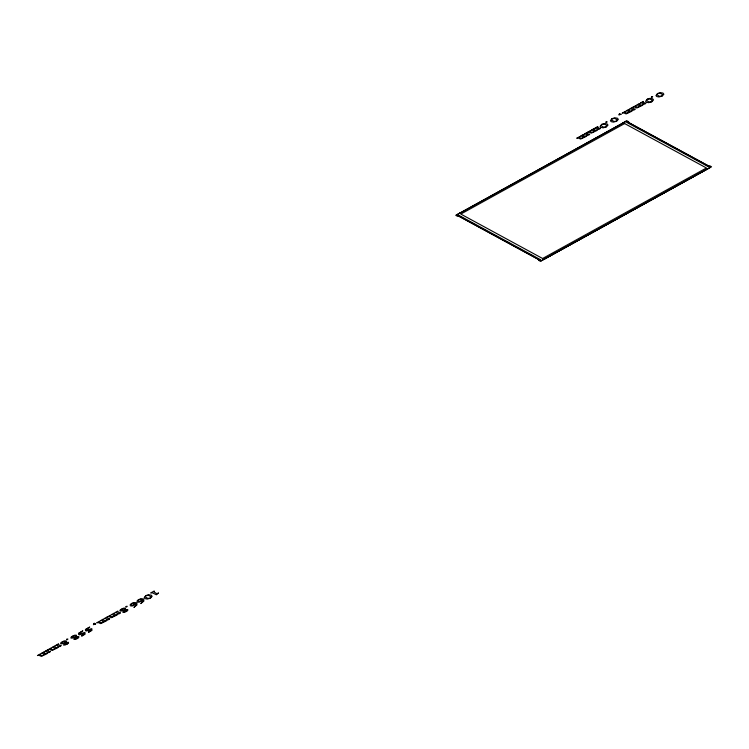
<?xml version="1.0" encoding="UTF-8"?>
<svg xmlns="http://www.w3.org/2000/svg" width="749" height="749" viewBox="0 0 749 749"><rect width="100%" height="100%" fill="white"/><g stroke="black" fill="none" stroke-linecap="round" stroke-linejoin="round"><path stroke-width="1.12" d="M457.002 215.066L457.339 214.514M626.417 121.46L625.406 121.656M458.014 215.618L458.697 215.244L540.478 259.669L539.804 260.043M627.437 122.012L626.754 122.387L708.545 166.812L709.228 166.437M540.862 260.615L541.873 260.427M710.277 167.008L709.94 167.57M623.29 122.827L459.455 213.343M707.824 168.74L543.999 259.257M622.353 123.248L626.847 120.767L628.701 121.778L628.027 122.153L708.966 166.119L709.649 165.744L711.55 166.774L540.441 261.317L538.531 260.287L539.214 259.912L458.266 215.946L457.592 216.321L455.729 215.309L460.223 212.828M136.028 604.808L133.902 607.402L136.973 604.93L136.824 602.786L134.38 602.524L131.674 603.413L130.111 604.817L130.429 605.857L132.208 606.025L135.878 604.078L136.028 604.808M142.909 600.998L140.793 603.6L143.864 601.129L143.705 598.985L141.261 598.713L138.556 599.612L136.992 601.007L137.31 602.046L139.089 602.215L142.759 600.267L142.909 600.998M150.942 596.681L150.306 598.058L147.843 598.423L145.128 596.784L145.943 595.745L148.405 595.315L150.942 596.681M606.812 125.458L606.175 126.824L603.713 127.199L600.988 125.56L601.812 124.521L604.274 124.091L606.812 125.458M617.139 119.746L616.502 121.123L614.04 121.488L611.315 119.859L612.139 118.81L614.601 118.379L617.139 119.746M652.332 100.31L651.696 101.677L649.224 102.051L646.509 100.413L647.333 99.364L649.795 98.934L652.332 100.31M662.659 94.599L662.022 95.975L659.56 96.34L656.836 94.702L657.659 93.662L660.122 93.232L662.659 94.599M65.35 641.968L64.985 642.689L62.57 643.269L61.418 642.67L63.852 641.387L65.35 641.968M75.677 636.266L75.312 636.978L72.896 637.558L71.745 636.959L74.179 635.676L75.677 636.266M124.643 609.209L124.278 609.929L121.862 610.51L120.711 609.911L123.145 608.628L124.643 609.209M81.913 636.004L81.501 635.658L84.459 633.963L84.45 633.326L79.563 634.787L78.692 634.59L78.505 633.326L82.858 630.855L79.113 633.102L79.375 633.879L84.927 632.456L85.096 634.206L81.913 636.004M88.803 632.203L88.382 631.847L91.35 630.162L91.331 629.525L86.453 630.986L85.573 630.78L85.395 629.525L89.749 627.053L86.004 629.3L86.257 630.068L91.809 628.654L91.977 630.405L88.803 632.203M94.159 623.29C91.827 625.612 99.327 622.513 93.4 624.713L94.159 623.29M619.648 113.595C617.316 115.917 624.806 112.827 618.889 115.018L619.648 113.595M44.491 654.251L42.178 655.684L40.109 654.72L40.483 653.877L37.45 655.553L38.948 655.3L41.335 656.367L46.85 653.802L48.46 652.323C49.303 653.315 51.718 650.272 49.696 651.658L47.384 650.254C49.911 648.512 42.45 652.688 45.811 651.134L48.179 652.229L45.811 653.624L43.639 652.398C46.41 650.497 38.564 654.785 42.169 653.203L44.491 654.251M55.201 648.334L52.889 649.767L50.82 648.803L51.194 647.96L48.161 649.636L49.659 649.383L52.046 650.45L57.561 647.876L59.171 646.406C60.023 647.398 62.429 644.355 60.407 645.741L58.094 644.337C60.622 642.595 53.16 646.771 56.521 645.217L58.89 646.312L56.521 647.707L54.349 646.481C57.036 644.496 49.312 648.868 52.879 647.286L55.201 648.334M103.783 621.492L101.461 622.925L99.402 621.96L99.776 621.118L96.743 622.794L98.241 622.541L100.628 623.608L106.143 621.043L107.753 619.563C108.596 620.556 111.011 617.513 108.98 618.899L106.667 617.494C109.204 615.753 101.733 619.929 105.103 618.374L107.463 619.47L105.094 620.865L102.922 619.638C105.618 617.653 97.885 622.026 101.461 620.444L103.783 621.492M114.494 615.575L112.181 617.007L110.112 616.043L110.487 615.201L107.453 616.876L108.951 616.624L111.339 617.691L116.853 615.126L118.464 613.646C119.306 614.639 121.722 611.596 119.69 612.982L117.387 611.577C119.915 609.836 112.444 614.011 115.814 612.457L118.173 613.553L115.805 614.948L113.633 613.721C116.329 611.736 108.596 616.109 112.172 614.526L114.494 615.575M583.752 136.955L581.43 138.387L579.361 137.413L579.735 136.571L576.702 138.247L578.2 137.994L580.587 139.061L586.102 136.496L587.722 135.026C588.564 136.018 590.98 132.966 588.948 134.361L586.636 132.957C589.163 131.215 581.701 135.391 585.063 133.837L587.431 134.923L585.063 136.318L582.891 135.101C585.578 133.116 577.854 137.488 581.43 135.906L583.752 136.955M594.463 131.038L592.141 132.47L590.072 131.496L590.446 130.654L587.413 132.33L588.911 132.077L591.298 133.144L596.813 130.579L598.432 129.109C599.275 130.101 601.69 127.049 599.659 128.444L597.346 127.04C599.874 125.298 592.412 129.474 595.773 127.92L598.142 129.006L595.773 130.401L593.601 129.184C596.288 127.199 588.564 131.571 592.141 129.989L594.463 131.038M629.272 111.807L626.95 113.239L624.881 112.266L625.256 111.423L622.222 113.099L623.72 112.846L626.108 113.914L631.622 111.348L633.242 109.869C634.085 110.861 636.5 107.819 634.469 109.214L632.156 107.8C634.684 106.058 627.222 110.243 630.583 108.689L632.952 109.775L630.583 111.17L628.411 109.944C631.098 107.968 623.374 112.331 626.941 110.749L629.272 111.807M639.983 105.89L637.661 107.313L635.592 106.349L635.967 105.506L632.933 107.182L634.431 106.929L636.819 107.996L642.333 105.431L643.953 103.952C644.795 104.944 647.211 101.901 645.179 103.296L642.867 101.883C645.395 100.141 637.933 104.326 641.294 102.772L643.663 103.858L641.294 105.253L639.122 104.027C641.809 102.051 634.085 106.414 637.661 104.832L639.983 105.89M64.854 643.344L64.554 644.599L65.491 644.674L67.738 643.466L66.605 642.932L64.854 643.344M75.181 637.642L74.881 638.897L75.818 638.972L78.065 637.764L76.932 637.221L75.181 637.642M124.137 610.585L123.847 611.839L124.783 611.914L127.03 610.707L125.898 610.173L124.137 610.585M66.23 641.603L65.5 642.558L68.487 642.314L68.496 643.129L66.895 644.355L63.562 645.132L64.32 643.494L60.716 643.868L60.632 643.026L62.251 641.762L64.433 640.891L66.024 640.891L66.23 641.603M76.557 635.901L75.827 636.856L78.814 636.603L78.823 637.418L77.222 638.644L73.889 639.421L74.647 637.783L71.043 638.157L70.958 637.315L72.578 636.06L74.769 635.189L76.351 635.189L76.557 635.901M125.523 608.843L124.783 609.798L127.77 609.555L127.789 610.369L126.188 611.596L122.855 612.373L123.613 610.735L119.999 611.109L119.924 610.266L121.544 609.003L123.725 608.132L125.308 608.132L125.523 608.843M145.83 595.595L144.22 597.702L145.063 598.62L147.244 599.06L150.455 598.17L152.15 596.307L151.27 595.165L148.611 594.715L145.83 595.595M601.7 124.371L600.089 126.478L600.932 127.396L603.114 127.836L606.325 126.946L608.01 125.083L607.139 123.931L604.48 123.491L601.7 124.371M612.027 118.66L610.416 120.776L611.259 121.684L613.44 122.124L616.652 121.235L618.346 119.372L617.466 118.23L614.807 117.79L612.027 118.66M647.22 99.224L645.61 101.33L646.453 102.239L648.634 102.679L651.845 101.798L653.531 99.926L652.66 98.784L650.001 98.344L647.22 99.224M657.547 93.513L655.937 95.619L656.779 96.537L658.961 96.977L662.172 96.087L663.867 94.224L662.987 93.073L660.328 92.633L657.547 93.513M131.787 603.572L130.963 604.396L132.47 605.304L135.728 603.806L133.79 603.039L131.787 603.572M138.677 599.771L137.853 600.595L139.361 601.503L142.61 599.996L140.672 599.237L138.677 599.771M158.451 593.058L156.475 594.809L151.794 592.571C147.534 594.65 157.215 589.22 153.526 591.644L156.775 593.685L158.451 593.058M606.1 121.928C604.752 123.716 609.143 120.963 606.1 121.928M651.621 96.771C650.272 98.568 654.663 95.816 651.621 96.771M66.839 639.225C65.491 641.013 69.891 638.26 66.839 639.225M126.132 606.465C124.783 608.263 129.184 605.501 126.132 606.465M626.08 121.282L456.665 214.888L541.199 260.802L710.614 167.196L626.08 121.282M624.638 123.557L460.813 214.074L542.604 258.499L706.429 167.982L624.638 123.557"/></g></svg>
